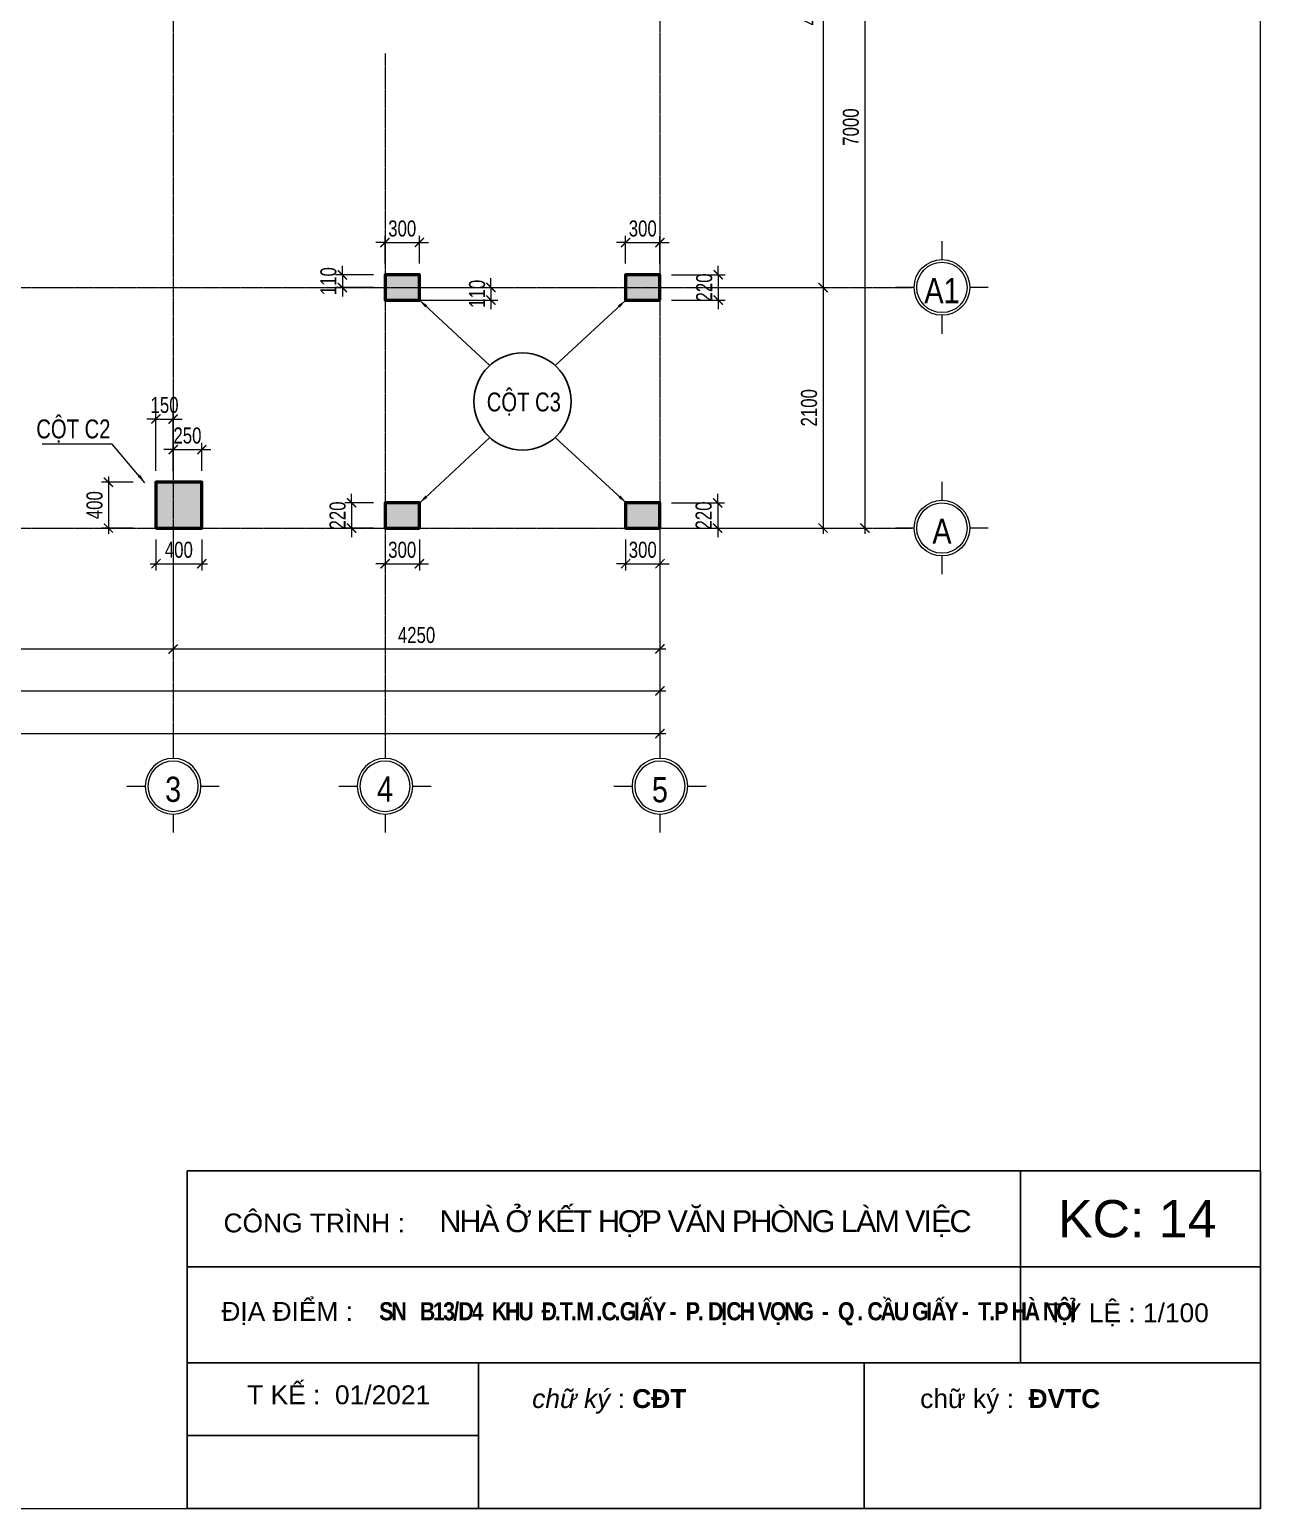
# Model space of a CAD drawing. Extents: x -165145 to 691808, y -202842 to 311040.
# Drawn here: x 681062 to 691808, y 153938 to 166844 of the extents above; entities that cross this region are included whole.
import ezdxf
from ezdxf.enums import TextEntityAlignment as Align

# ---------------------------------------------------------------- set-up
doc = ezdxf.new("R2010")
doc.units = 0
doc.header["$LTSCALE"] = 10
doc.header["$MEASUREMENT"] = 0
doc.linetypes.add('HIDDEN', pattern=[2.3807, 1.587, -0.7937])
doc.linetypes.add('TIM', pattern=[26.01, 10, -3, 0.01, -3, 10])
doc.layers.get('0').update_dxf_attribs({"linetype": 'CONTINUOUS'})
doc.layers.get('Defpoints').update_dxf_attribs({"color": 5, "linetype": 'CONTINUOUS'})
for name, color, linetype, lineweight in [('DIM', 8, 'CONTINUOUS', 13), ('GE_KC_NETKHUAT', 9, 'HIDDEN', 20), ('KHUNG', 9, 'CONTINUOUS', 13), ('TEXT', 4, 'CONTINUOUS', 20), ('TRUC', 251, 'TIM', 5), ('wall', 7, 'CONTINUOUS', 50)]:
    doc.layers.add(name, color=color, linetype=linetype, lineweight=lineweight)
for name, color, linetype in [('KCS_BORDER', 3, 'CONTINUOUS'), ('KCS_DIM', 1, 'CONTINUOUS'), ('KCS_TEXT', 2, 'CONTINUOUS')]:
    doc.layers.add(name, color=color, linetype=linetype)
doc.styles.add('KCS_BIGTEXT', font='arial.ttf', dxfattribs={"width": 0.75})
doc.styles.add('KCS_SMTEXT', font='arial.ttf', dxfattribs={"width": 0.7})
doc.styles.add('SMTEXT', font='arial.ttf', dxfattribs={"width": 0.7})
doc.styles.add('STYLE1', font='')
doc.styles.add('VNARIALH', font='', dxfattribs={"width": 0.75})
doc.styles.add('VnArialNarrowH', font='')
doc.styles.get('STYLE1').set_extended_font_data('.VnAvantH')
doc.styles.get('VNARIALH').set_extended_font_data('.VnArialH')
doc.styles.get('VnArialNarrowH').set_extended_font_data('.VnArial NarrowH')
doc.dimstyles.new('KCS_DIM50', dxfattribs={"dimscale": 50, "dimtxt": 2.5, "dimasz": 1.6, "dimexe": 1.2, "dimexo": 0, "dimgap": 1, "dimtad": 1, "dimdec": 0, "dimzin": 0, "dimdsep": 46, "dimtxsty": 'KCS_SMTEXT', "dimblk": 'ARCHTICK', "dimcen": 0, "dimdle": 1, "dimclrd": 256, "dimclre": 256, "dimclrt": 2, "dimadec": 0, "dimazin": 0, "dimtfac": 1, "dimtdec": 0, "dimtix": 1, "dimtmove": 2, "dimatfit": 3, "dimfxl": 1, "dimtolj": 1, "dimtzin": 0, "dimarcsym": 0})
pattern_1 = [(50, (-826551.9016, 115044.159), (7.172601826, -0.62752135), [0.75, -8.25]), (355, (-826551.9016, 115044.159), (-1.387513336, 7.521921337), [0.6, -6.6]), (100.4514, (-826551.304, 115044.107), (5.785093817, 6.89439542), [0.6374019, -7.01142112]), (46.1842, (-826551.902, 115046.159), (10.67241049, -1.65519014), [1.125, -12.375]), (96.6356, (-826551.012, 115046.021), (9.34662706, 9.74117871), [0.95610288, -10.51713]), (351.1842, (-826551.902, 115046.159), (9.34661945, 9.74118601), [0.9, -9.9]), (21, (-826550.9016, 115045.659), (5.96907052, -4.026188907), [0.75, -8.25]), (326, (-826550.9016, 115045.659), (2.43315332, 7.25150045), [0.6, -6.6]), (71.4514, (-826550.404, 115045.3236), (8.402226286, 3.225304967), [0.6374019, -7.01142112]), (37.5, (-826551.9016, 115044.159), (0.121598553, 3.328938538), [0, -6.52, 0, -6.7, 0, -6.625]), (7.5, (-826551.9016, 115044.159), (2.630695374, 3.944117119), [0, -3.82, 0, -6.37, 0, -2.525]), (327.5, (-826554.1316, 115044.159), (5.338224362, -0.225548717), [0, -2.5, 0, -7.8, 0, -10.35]), (317.5, (-826555.1316, 115044.159), (5.831861693, 1.001049823), [0, -3.25, 0, -5.18, 0, -7.35])]

# ---------------------------------------------------------------- blocks, each defined once
blk = doc.blocks.new('_ArchTick')
at = {"color": 0, "linetype": 'ByBlock', "const_width": 0.15}
blk.add_lwpolyline([(-0.5, -0.5), (0.5, 0.5)], dxfattribs=at)
blk = doc.blocks.new('*D563')
at = {"layer": 'Defpoints', "color": 0, "ltscale": 0.05, "transparency": 16777216}
for p in [(1460091, -232512), (1460091, -234612), (1461156, -234612)]:
    blk.add_point(p, dxfattribs=at)
at = {"layer": 'KCS_DIM', "color": 1, "lineweight": -2, "ltscale": 0.05, "transparency": 16777216}
for p, q in [((1460191, -232512), (1461216, -232512)), ((1461156, -232462), (1461156, -234662)), ((1460191, -234612), (1461216, -234612))]:
    blk.add_line(p, q, dxfattribs=at)
at = {"layer": 'KCS_DIM', "color": 1, "lineweight": -2, "ltscale": 0.05, "transparency": 16777216, "xscale": 80, "yscale": 80, "zscale": 80}
for p, rotation in [((1461156, -232512), 90), ((1461156, -234612), 270)]:
    blk.add_blockref('_ArchTick', p, dxfattribs=dict(at, rotation=rotation))
at = {"layer": 'KCS_DIM', "color": 2, "ltscale": 0.05, "transparency": 16777216, "insert": (1461034, -233562), "char_height": 140, "attachment_point": 5, "rotation": 90, "style": 'KCS_BIGTEXT'}
blk.add_mtext('\\A1;2100', dxfattribs=at)
blk = doc.blocks.new('*D564')
at = {"layer": 'Defpoints', "color": 0, "ltscale": 0.05, "transparency": 16777216}
for p in [(1458896, -227612), (1460779, -232512), (1461156, -232512)]:
    blk.add_point(p, dxfattribs=at)
at = {"layer": 'KCS_DIM', "color": 1, "lineweight": -2, "ltscale": 0.05, "transparency": 16777216}
for p, q in [((1458996, -227612), (1461216, -227612)), ((1461156, -227562), (1461156, -232562)), ((1460879, -232512), (1461216, -232512))]:
    blk.add_line(p, q, dxfattribs=at)
at = {"layer": 'KCS_DIM', "color": 1, "lineweight": -2, "ltscale": 0.05, "transparency": 16777216, "xscale": 80, "yscale": 80, "zscale": 80}
for p, rotation in [((1461156, -227612), 90), ((1461156, -232512), 270)]:
    blk.add_blockref('_ArchTick', p, dxfattribs=dict(at, rotation=rotation))
at = {"layer": 'KCS_DIM', "color": 2, "ltscale": 0.05, "transparency": 16777216, "insert": (1461034, -230062), "char_height": 140, "attachment_point": 5, "rotation": 90, "style": 'KCS_BIGTEXT'}
blk.add_mtext('\\A1;4900', dxfattribs=at)
blk = doc.blocks.new('*D565')
at = {"layer": 'Defpoints', "color": 0, "ltscale": 0.05, "transparency": 16777216}
for p in [(1459838, -227612), (1460734, -234612), (1461521, -234612)]:
    blk.add_point(p, dxfattribs=at)
at = {"layer": 'KCS_DIM', "color": 1, "lineweight": -2, "ltscale": 0.05, "transparency": 16777216}
for p, q in [((1459938, -227612), (1461581, -227612)), ((1461521, -227562), (1461521, -234662)), ((1460834, -234612), (1461581, -234612))]:
    blk.add_line(p, q, dxfattribs=at)
at = {"layer": 'KCS_DIM', "color": 1, "lineweight": -2, "ltscale": 0.05, "transparency": 16777216, "xscale": 80, "yscale": 80, "zscale": 80}
for p, rotation in [((1461521, -227612), 90), ((1461521, -234612), 270)]:
    blk.add_blockref('_ArchTick', p, dxfattribs=dict(at, rotation=rotation))
at = {"layer": 'KCS_DIM', "color": 2, "ltscale": 0.05, "transparency": 16777216, "insert": (1461399, -231112), "char_height": 140, "attachment_point": 5, "rotation": 90, "style": 'KCS_BIGTEXT'}
blk.add_mtext('\\A1;7000', dxfattribs=at)
blk = doc.blocks.new('tentruc')
at = {"layer": 'DIM'}
for p, q in [((0, 311), (0, 516)), ((-516, 0), (-311, 0)), ((-516, 0), (-311, 0)), ((311, 0), (516, 0)), ((311, 0), (516, 0)), ((0, -516), (0, -311))]:
    blk.add_line(p, q, dxfattribs=at)
at = {"layer": 'DIM', "ltscale": 0.5}
blk.add_circle((0, 0), 311, dxfattribs=at)
at = {"layer": 'DIM'}
blk.add_circle((0, 0), 281, dxfattribs=at)
at = {"layer": 'DIM', "color": 7, "linetype": 'ByBlock', "ltscale": 0.5, "style": 'VNARIALH', "width": 1.1}
blk.add_attdef('A', text='', height=281, dxfattribs=at).set_placement((0, -107), align=Align.CENTER)
blk = doc.blocks.new('*D567')
at = {"layer": 'Defpoints', "color": 0, "ltscale": 0.05, "transparency": 16777216}
for p in [(1444882, -234240), (1459732, -234240), (1459732, -236033)]:
    blk.add_point(p, dxfattribs=at)
at = {"layer": 'KCS_DIM', "color": 1, "lineweight": -2, "ltscale": 0.05, "transparency": 16777216}
for p, q in [((1444882, -234340), (1444882, -236093)), ((1459732, -234340), (1459732, -236093)), ((1444832, -236033), (1459782, -236033))]:
    blk.add_line(p, q, dxfattribs=at)
at = {"layer": 'KCS_DIM', "color": 1, "lineweight": -2, "ltscale": 0.05, "transparency": 16777216, "xscale": 80, "yscale": 80, "zscale": 80, "rotation": 180}
blk.add_blockref('_ArchTick', (1444882, -236033), dxfattribs=at)
at = {"layer": 'KCS_DIM', "color": 1, "lineweight": -2, "ltscale": 0.05, "transparency": 16777216, "xscale": 80, "yscale": 80, "zscale": 80}
blk.add_blockref('_ArchTick', (1459732, -236033), dxfattribs=at)
at = {"layer": 'KCS_DIM', "color": 2, "ltscale": 0.05, "transparency": 16777216, "insert": (1452307, -235912), "char_height": 140, "attachment_point": 5, "style": 'KCS_BIGTEXT'}
blk.add_mtext('\\A1;14850', dxfattribs=at)
blk = doc.blocks.new('*D568')
at = {"layer": 'Defpoints', "color": 0, "ltscale": 0.05, "transparency": 16777216}
for p in [(1455482, -234612), (1459732, -234612), (1459732, -235667)]:
    blk.add_point(p, dxfattribs=at)
at = {"layer": 'KCS_DIM', "color": 1, "lineweight": -2, "ltscale": 0.05, "transparency": 16777216}
for p, q in [((1455482, -234712), (1455482, -235727)), ((1459732, -234712), (1459732, -235727)), ((1455432, -235667), (1459782, -235667))]:
    blk.add_line(p, q, dxfattribs=at)
at = {"layer": 'KCS_DIM', "color": 1, "lineweight": -2, "ltscale": 0.05, "transparency": 16777216, "xscale": 80, "yscale": 80, "zscale": 80, "rotation": 180}
blk.add_blockref('_ArchTick', (1455482, -235667), dxfattribs=at)
at = {"layer": 'KCS_DIM', "color": 1, "lineweight": -2, "ltscale": 0.05, "transparency": 16777216, "xscale": 80, "yscale": 80, "zscale": 80}
blk.add_blockref('_ArchTick', (1459732, -235667), dxfattribs=at)
at = {"layer": 'KCS_DIM', "color": 2, "ltscale": 0.05, "transparency": 16777216, "insert": (1457607, -235546), "char_height": 140, "attachment_point": 5, "style": 'KCS_BIGTEXT'}
blk.add_mtext('\\A1;4250', dxfattribs=at)
blk = doc.blocks.new('*D569')
at = {"layer": 'Defpoints', "color": 0, "ltscale": 0.05, "transparency": 16777216}
for p in [(1450182, -234612), (1455482, -234612), (1455482, -235667)]:
    blk.add_point(p, dxfattribs=at)
at = {"layer": 'KCS_DIM', "color": 1, "lineweight": -2, "ltscale": 0.05, "transparency": 16777216}
for p, q in [((1450182, -234712), (1450182, -235727)), ((1455482, -234712), (1455482, -235727)), ((1450132, -235667), (1455532, -235667))]:
    blk.add_line(p, q, dxfattribs=at)
at = {"layer": 'KCS_DIM', "color": 1, "lineweight": -2, "ltscale": 0.05, "transparency": 16777216, "xscale": 80, "yscale": 80, "zscale": 80, "rotation": 180}
blk.add_blockref('_ArchTick', (1450182, -235667), dxfattribs=at)
at = {"layer": 'KCS_DIM', "color": 1, "lineweight": -2, "ltscale": 0.05, "transparency": 16777216, "xscale": 80, "yscale": 80, "zscale": 80}
blk.add_blockref('_ArchTick', (1455482, -235667), dxfattribs=at)
at = {"layer": 'KCS_DIM', "color": 2, "ltscale": 0.05, "transparency": 16777216, "insert": (1452832, -235546), "char_height": 140, "attachment_point": 5, "style": 'KCS_BIGTEXT'}
blk.add_mtext('\\A1;5300', dxfattribs=at)
blk = doc.blocks.new('*D577')
at = {"layer": 'Defpoints', "color": 0, "ltscale": 0.05, "transparency": 16777216}
for p in [(1442232, -234612), (1459732, -234612), (1459732, -236406)]:
    blk.add_point(p, dxfattribs=at)
at = {"layer": 'KCS_DIM', "color": 1, "lineweight": -2, "ltscale": 0.05, "transparency": 16777216}
for p, q in [((1442232, -234712), (1442232, -236466)), ((1459732, -234712), (1459732, -236466)), ((1442182, -236406), (1459782, -236406))]:
    blk.add_line(p, q, dxfattribs=at)
at = {"layer": 'KCS_DIM', "color": 1, "lineweight": -2, "ltscale": 0.05, "transparency": 16777216, "xscale": 80, "yscale": 80, "zscale": 80, "rotation": 180}
blk.add_blockref('_ArchTick', (1442232, -236406), dxfattribs=at)
at = {"layer": 'KCS_DIM', "color": 1, "lineweight": -2, "ltscale": 0.05, "transparency": 16777216, "xscale": 80, "yscale": 80, "zscale": 80}
blk.add_blockref('_ArchTick', (1459732, -236406), dxfattribs=at)
at = {"layer": 'KCS_DIM', "color": 2, "ltscale": 0.05, "transparency": 16777216, "insert": (1450982, -236285), "char_height": 140, "attachment_point": 5, "style": 'KCS_BIGTEXT'}
blk.add_mtext('\\A1;17500', dxfattribs=at)
blk = doc.blocks.new('*D595')
at = {"layer": 'Defpoints', "color": 0, "transparency": 16777216}
for p in [(1455232, -234212), (1454917, -234612), (1455232, -234612)]:
    blk.add_point(p, dxfattribs=at)
at = {"layer": 'KCS_DIM', "color": 1, "lineweight": -2, "transparency": 16777216}
for p, q in [((1455132, -234212), (1454857, -234212)), ((1454917, -234162), (1454917, -234662)), ((1455132, -234612), (1454857, -234612))]:
    blk.add_line(p, q, dxfattribs=at)
at = {"layer": 'KCS_DIM', "color": 1, "lineweight": -2, "transparency": 16777216, "xscale": 80, "yscale": 80, "zscale": 80}
for p, rotation in [((1454917, -234212), 90), ((1454917, -234612), 270)]:
    blk.add_blockref('_ArchTick', p, dxfattribs=dict(at, rotation=rotation))
at = {"layer": 'KCS_DIM', "color": 2, "transparency": 16777216, "insert": (1454796, -234412), "char_height": 140, "attachment_point": 5, "rotation": 90, "style": 'KCS_BIGTEXT'}
blk.add_mtext('\\A1;400', dxfattribs=at)
blk = doc.blocks.new('*D597')
at = {"layer": 'Defpoints', "color": 0, "transparency": 16777216}
for p in [(1459732, -234392), (1459732, -234612), (1460236, -234612)]:
    blk.add_point(p, dxfattribs=at)
at = {"layer": 'KCS_DIM', "color": 1, "lineweight": -2, "transparency": 16777216}
for p, q in [((1460236, -234392), (1460236, -234312)), ((1459832, -234392), (1460296, -234392)), ((1460236, -234392), (1460236, -234612)), ((1459832, -234612), (1460296, -234612)), ((1460236, -234612), (1460236, -234692))]:
    blk.add_line(p, q, dxfattribs=at)
at = {"layer": 'KCS_DIM', "color": 1, "lineweight": -2, "transparency": 16777216, "xscale": 80, "yscale": 80, "zscale": 80}
for p, rotation in [((1460236, -234392), 270), ((1460236, -234612), 90)]:
    blk.add_blockref('_ArchTick', p, dxfattribs=dict(at, rotation=rotation))
at = {"layer": 'KCS_DIM', "color": 2, "transparency": 16777216, "insert": (1460114, -234502), "char_height": 140, "attachment_point": 5, "rotation": 90, "style": 'KCS_BIGTEXT'}
blk.add_mtext('\\A1;220', dxfattribs=at)
blk = doc.blocks.new('*D598')
at = {"layer": 'Defpoints', "color": 0, "transparency": 16777216}
for p in [(1457332, -234392), (1457040, -234612), (1457332, -234612)]:
    blk.add_point(p, dxfattribs=at)
at = {"layer": 'KCS_DIM', "color": 1, "lineweight": -2, "transparency": 16777216}
for p, q in [((1457040, -234392), (1457040, -234312)), ((1457232, -234392), (1456980, -234392)), ((1457040, -234392), (1457040, -234612)), ((1457232, -234612), (1456980, -234612)), ((1457040, -234612), (1457040, -234692))]:
    blk.add_line(p, q, dxfattribs=at)
at = {"layer": 'KCS_DIM', "color": 1, "lineweight": -2, "transparency": 16777216, "xscale": 80, "yscale": 80, "zscale": 80}
for p, rotation in [((1457040, -234392), 270), ((1457040, -234612), 90)]:
    blk.add_blockref('_ArchTick', p, dxfattribs=dict(at, rotation=rotation))
at = {"layer": 'KCS_DIM', "color": 2, "transparency": 16777216, "insert": (1456918, -234502), "char_height": 140, "attachment_point": 5, "rotation": 90, "style": 'KCS_BIGTEXT'}
blk.add_mtext('\\A1;220', dxfattribs=at)
blk = doc.blocks.new('*D599')
at = {"layer": 'Defpoints', "color": 0, "transparency": 16777216}
for p in [(1457332, -232402), (1456960, -232512), (1457332, -232512)]:
    blk.add_point(p, dxfattribs=at)
at = {"layer": 'KCS_DIM', "color": 1, "lineweight": -2, "transparency": 16777216}
for p, q in [((1456960, -232402), (1456960, -232322)), ((1457232, -232402), (1456900, -232402)), ((1456960, -232402), (1456960, -232512)), ((1457232, -232512), (1456900, -232512)), ((1456960, -232512), (1456960, -232592))]:
    blk.add_line(p, q, dxfattribs=at)
at = {"layer": 'KCS_DIM', "color": 1, "lineweight": -2, "transparency": 16777216, "xscale": 80, "yscale": 80, "zscale": 80}
for p, rotation in [((1456960, -232402), 270), ((1456960, -232512), 90)]:
    blk.add_blockref('_ArchTick', p, dxfattribs=dict(at, rotation=rotation))
at = {"layer": 'KCS_DIM', "color": 2, "transparency": 16777216, "insert": (1456838, -232457), "char_height": 140, "attachment_point": 5, "rotation": 90, "style": 'KCS_BIGTEXT'}
blk.add_mtext('\\A1;110', dxfattribs=at)
blk = doc.blocks.new('*D600')
at = {"layer": 'Defpoints', "color": 0, "transparency": 16777216}
for p in [(1459732, -232402), (1459732, -232622), (1460241, -232622)]:
    blk.add_point(p, dxfattribs=at)
at = {"layer": 'KCS_DIM', "color": 1, "lineweight": -2, "transparency": 16777216}
for p, q in [((1460241, -232402), (1460241, -232322)), ((1459832, -232402), (1460301, -232402)), ((1460241, -232402), (1460241, -232622)), ((1459832, -232622), (1460301, -232622)), ((1460241, -232622), (1460241, -232702))]:
    blk.add_line(p, q, dxfattribs=at)
at = {"layer": 'KCS_DIM', "color": 1, "lineweight": -2, "transparency": 16777216, "xscale": 80, "yscale": 80, "zscale": 80}
for p, rotation in [((1460241, -232402), 270), ((1460241, -232622), 90)]:
    blk.add_blockref('_ArchTick', p, dxfattribs=dict(at, rotation=rotation))
at = {"layer": 'KCS_DIM', "color": 2, "transparency": 16777216, "insert": (1460119, -232512), "char_height": 140, "attachment_point": 5, "rotation": 90, "style": 'KCS_BIGTEXT'}
blk.add_mtext('\\A1;220', dxfattribs=at)
blk = doc.blocks.new('*D601')
at = {"layer": 'Defpoints', "color": 0, "transparency": 16777216}
for p in [(1457332, -232512), (1457332, -232622), (1458257, -232622)]:
    blk.add_point(p, dxfattribs=at)
at = {"layer": 'KCS_DIM', "color": 1, "lineweight": -2, "transparency": 16777216}
for p, q in [((1458257, -232512), (1458257, -232432)), ((1457432, -232512), (1458317, -232512)), ((1458257, -232512), (1458257, -232622)), ((1457432, -232622), (1458317, -232622)), ((1458257, -232622), (1458257, -232702))]:
    blk.add_line(p, q, dxfattribs=at)
at = {"layer": 'KCS_DIM', "color": 1, "lineweight": -2, "transparency": 16777216, "xscale": 80, "yscale": 80, "zscale": 80}
for p, rotation in [((1458257, -232512), 270), ((1458257, -232622), 90)]:
    blk.add_blockref('_ArchTick', p, dxfattribs=dict(at, rotation=rotation))
at = {"layer": 'KCS_DIM', "color": 2, "transparency": 16777216, "insert": (1458136, -232567), "char_height": 140, "attachment_point": 5, "rotation": 90, "style": 'KCS_BIGTEXT'}
blk.add_mtext('\\A1;110', dxfattribs=at)
blk = doc.blocks.new('*D604')
at = {"layer": 'Defpoints', "color": 0, "ltscale": 0.7, "transparency": 16777216}
for p in [(1459432, -234612), (1459732, -234612), (1459732, -234923)]:
    blk.add_point(p, dxfattribs=at)
at = {"layer": 'KCS_DIM', "color": 1, "lineweight": -2, "ltscale": 0.7, "transparency": 16777216}
for p, q in [((1459432, -234712), (1459432, -234983)), ((1459732, -234712), (1459732, -234983)), ((1459432, -234923), (1459352, -234923)), ((1459432, -234923), (1459732, -234923)), ((1459732, -234923), (1459812, -234923))]:
    blk.add_line(p, q, dxfattribs=at)
at = {"layer": 'KCS_DIM', "color": 1, "lineweight": -2, "ltscale": 0.7, "transparency": 16777216, "xscale": 80, "yscale": 80, "zscale": 80}
blk.add_blockref('_ArchTick', (1459432, -234923), dxfattribs=at)
at = {"layer": 'KCS_DIM', "color": 1, "lineweight": -2, "ltscale": 0.7, "transparency": 16777216, "xscale": 80, "yscale": 80, "zscale": 80, "rotation": 180}
blk.add_blockref('_ArchTick', (1459732, -234923), dxfattribs=at)
at = {"layer": 'KCS_DIM', "color": 2, "ltscale": 0.7, "transparency": 16777216, "insert": (1459582, -234802), "char_height": 140, "attachment_point": 5, "style": 'KCS_BIGTEXT'}
blk.add_mtext('\\A1;300', dxfattribs=at)
blk = doc.blocks.new('*D605')
at = {"layer": 'Defpoints', "color": 0, "transparency": 16777216}
for p in [(1459732, -232120), (1459432, -232402), (1459732, -232402)]:
    blk.add_point(p, dxfattribs=at)
at = {"layer": 'KCS_DIM', "color": 1, "lineweight": -2, "transparency": 16777216}
for p, q in [((1459432, -232302), (1459432, -232060)), ((1459732, -232302), (1459732, -232060)), ((1459432, -232120), (1459352, -232120)), ((1459432, -232120), (1459732, -232120)), ((1459732, -232120), (1459812, -232120))]:
    blk.add_line(p, q, dxfattribs=at)
at = {"layer": 'KCS_DIM', "color": 1, "lineweight": -2, "transparency": 16777216, "xscale": 80, "yscale": 80, "zscale": 80}
blk.add_blockref('_ArchTick', (1459432, -232120), dxfattribs=at)
at = {"layer": 'KCS_DIM', "color": 1, "lineweight": -2, "transparency": 16777216, "xscale": 80, "yscale": 80, "zscale": 80, "rotation": 180}
blk.add_blockref('_ArchTick', (1459732, -232120), dxfattribs=at)
at = {"layer": 'KCS_DIM', "color": 2, "transparency": 16777216, "insert": (1459582, -231998), "char_height": 140, "attachment_point": 5, "style": 'KCS_BIGTEXT'}
blk.add_mtext('\\A1;300', dxfattribs=at)
blk = doc.blocks.new('*D606')
at = {"layer": 'Defpoints', "color": 0, "ltscale": 0.7, "transparency": 16777216}
for p in [(1457332, -234612), (1457632, -234612), (1457632, -234923)]:
    blk.add_point(p, dxfattribs=at)
at = {"layer": 'KCS_DIM', "color": 1, "lineweight": -2, "ltscale": 0.7, "transparency": 16777216}
for p, q in [((1457332, -234712), (1457332, -234983)), ((1457632, -234712), (1457632, -234983)), ((1457332, -234923), (1457252, -234923)), ((1457332, -234923), (1457632, -234923)), ((1457632, -234923), (1457712, -234923))]:
    blk.add_line(p, q, dxfattribs=at)
at = {"layer": 'KCS_DIM', "color": 1, "lineweight": -2, "ltscale": 0.7, "transparency": 16777216, "xscale": 80, "yscale": 80, "zscale": 80}
blk.add_blockref('_ArchTick', (1457332, -234923), dxfattribs=at)
at = {"layer": 'KCS_DIM', "color": 1, "lineweight": -2, "ltscale": 0.7, "transparency": 16777216, "xscale": 80, "yscale": 80, "zscale": 80, "rotation": 180}
blk.add_blockref('_ArchTick', (1457632, -234923), dxfattribs=at)
at = {"layer": 'KCS_DIM', "color": 2, "ltscale": 0.7, "transparency": 16777216, "insert": (1457482, -234802), "char_height": 140, "attachment_point": 5, "style": 'KCS_BIGTEXT'}
blk.add_mtext('\\A1;300', dxfattribs=at)
blk = doc.blocks.new('*D607')
at = {"layer": 'Defpoints', "color": 0, "transparency": 16777216}
for p in [(1457632, -232120), (1457332, -232402), (1457632, -232402)]:
    blk.add_point(p, dxfattribs=at)
at = {"layer": 'KCS_DIM', "color": 1, "lineweight": -2, "transparency": 16777216}
for p, q in [((1457332, -232302), (1457332, -232060)), ((1457632, -232302), (1457632, -232060)), ((1457332, -232120), (1457252, -232120)), ((1457332, -232120), (1457632, -232120)), ((1457632, -232120), (1457712, -232120))]:
    blk.add_line(p, q, dxfattribs=at)
at = {"layer": 'KCS_DIM', "color": 1, "lineweight": -2, "transparency": 16777216, "xscale": 80, "yscale": 80, "zscale": 80}
blk.add_blockref('_ArchTick', (1457332, -232120), dxfattribs=at)
at = {"layer": 'KCS_DIM', "color": 1, "lineweight": -2, "transparency": 16777216, "xscale": 80, "yscale": 80, "zscale": 80, "rotation": 180}
blk.add_blockref('_ArchTick', (1457632, -232120), dxfattribs=at)
at = {"layer": 'KCS_DIM', "color": 2, "transparency": 16777216, "insert": (1457482, -231998), "char_height": 140, "attachment_point": 5, "style": 'KCS_BIGTEXT'}
blk.add_mtext('\\A1;300', dxfattribs=at)
blk = doc.blocks.new('*D609')
at = {"layer": 'Defpoints', "color": 0, "transparency": 16777216}
for p in [(1455332, -234612), (1455732, -234612), (1455732, -234923)]:
    blk.add_point(p, dxfattribs=at)
at = {"layer": 'KCS_DIM', "color": 1, "lineweight": -2, "transparency": 16777216}
for p, q in [((1455332, -234712), (1455332, -234983)), ((1455732, -234712), (1455732, -234983)), ((1455282, -234923), (1455782, -234923))]:
    blk.add_line(p, q, dxfattribs=at)
at = {"layer": 'KCS_DIM', "color": 1, "lineweight": -2, "transparency": 16777216, "xscale": 80, "yscale": 80, "zscale": 80, "rotation": 180}
blk.add_blockref('_ArchTick', (1455332, -234923), dxfattribs=at)
at = {"layer": 'KCS_DIM', "color": 1, "lineweight": -2, "transparency": 16777216, "xscale": 80, "yscale": 80, "zscale": 80}
blk.add_blockref('_ArchTick', (1455732, -234923), dxfattribs=at)
at = {"layer": 'KCS_DIM', "color": 2, "transparency": 16777216, "insert": (1455532, -234802), "char_height": 140, "attachment_point": 5, "style": 'KCS_BIGTEXT'}
blk.add_mtext('\\A1;400', dxfattribs=at)
blk = doc.blocks.new('*D610')
at = {"layer": 'Defpoints', "color": 0, "transparency": 16777216}
for p in [(1455732, -233927), (1455482, -234212), (1455732, -234212)]:
    blk.add_point(p, dxfattribs=at)
at = {"layer": 'KCS_DIM', "color": 1, "lineweight": -2, "transparency": 16777216}
for p, q in [((1455482, -234112), (1455482, -233867)), ((1455732, -234112), (1455732, -233867)), ((1455482, -233927), (1455402, -233927)), ((1455482, -233927), (1455732, -233927)), ((1455732, -233927), (1455812, -233927))]:
    blk.add_line(p, q, dxfattribs=at)
at = {"layer": 'KCS_DIM', "color": 1, "lineweight": -2, "transparency": 16777216, "xscale": 80, "yscale": 80, "zscale": 80}
blk.add_blockref('_ArchTick', (1455482, -233927), dxfattribs=at)
at = {"layer": 'KCS_DIM', "color": 1, "lineweight": -2, "transparency": 16777216, "xscale": 80, "yscale": 80, "zscale": 80, "rotation": 180}
blk.add_blockref('_ArchTick', (1455732, -233927), dxfattribs=at)
at = {"layer": 'KCS_DIM', "color": 2, "transparency": 16777216, "insert": (1455607, -233805), "char_height": 140, "attachment_point": 5, "style": 'KCS_BIGTEXT'}
blk.add_mtext('\\A1;250', dxfattribs=at)
blk = doc.blocks.new('*D614')
at = {"layer": 'Defpoints', "color": 0, "transparency": 16777216}
for p in [(1455482, -233660), (1455332, -234212), (1455482, -234212)]:
    blk.add_point(p, dxfattribs=at)
at = {"layer": 'KCS_DIM', "color": 1, "lineweight": -2, "transparency": 16777216}
for p, q in [((1455332, -234112), (1455332, -233600)), ((1455482, -234112), (1455482, -233600)), ((1455332, -233660), (1455252, -233660)), ((1455332, -233660), (1455482, -233660)), ((1455482, -233660), (1455562, -233660))]:
    blk.add_line(p, q, dxfattribs=at)
at = {"layer": 'KCS_DIM', "color": 1, "lineweight": -2, "transparency": 16777216, "xscale": 80, "yscale": 80, "zscale": 80}
blk.add_blockref('_ArchTick', (1455332, -233660), dxfattribs=at)
at = {"layer": 'KCS_DIM', "color": 1, "lineweight": -2, "transparency": 16777216, "xscale": 80, "yscale": 80, "zscale": 80, "rotation": 180}
blk.add_blockref('_ArchTick', (1455482, -233660), dxfattribs=at)
at = {"layer": 'KCS_DIM', "color": 2, "transparency": 16777216, "insert": (1455407, -233538), "char_height": 140, "attachment_point": 5, "style": 'KCS_BIGTEXT'}
blk.add_mtext('\\A1;150', dxfattribs=at)
blk = doc.blocks.new('A$Ccffc6bf1')
at = {"layer": 'wall', "ltscale": 0.05}
h = blk.add_hatch(dxfattribs=at)
h.set_pattern_fill('AR-CONC', color=256, angle=90, style=0)
h.set_pattern_definition([(140, (144609.5146, -1063526.402), (0.62752135, 7.172601826), [0.75, -8.25]), (85, (144609.5146, -1063526.402), (-7.521921337, -1.387513336), [0.6, -6.6]), (190.4514, (144609.567, -1063525.804), (-6.89439542, 5.785093817), [0.6374019, -7.01142112]), (136.1842, (144607.515, -1063526.402), (1.65519014, 10.672410486), [1.125, -12.375]), (186.6356, (144607.653, -1063525.512), (-9.74117871, 9.34662706), [0.95610288, -10.51713]), (81.1842, (144607.515, -1063526.402), (-9.74118601, 9.34661945), [0.9, -9.9]), (111, (144608.0146, -1063525.402), (4.026188907, 5.96907052), [0.75, -8.25]), (56, (144608.0146, -1063525.402), (-7.25150045, 2.43315332), [0.6, -6.6]), (161.4514, (144608.35, -1063524.904), (-3.225304967, 8.402226286), [0.6374019, -7.01142112]), (127.5, (144609.5146, -1063526.4017), (-3.3289385383, 0.121598553), [0, -6.52, 0, -6.7, 0, -6.625]), (97.5, (144609.5146, -1063526.4017), (-3.944117119, 2.630695374), [0, -3.82, 0, -6.37, 0, -2.525]), (57.5, (144609.5146, -1063528.6317), (0.2255487173, 5.338224362), [0, -2.5, 0, -7.8, 0, -10.35]), (47.5, (144609.5146, -1063529.6317), (-1.001049823, 5.831861693), [0, -3.25, 0, -5.18, 0, -7.35])])
h.paths.add_polyline_path([(111457.5, 10546), (111457.5, 10766), (111157.5, 10766), (111157.5, 10546)])
h = blk.add_hatch(dxfattribs=at)
h.set_pattern_fill('AR-CONC', color=256, angle=90, style=0)
h.set_pattern_definition([(140, (146709.5146, -1063526.402), (0.62752135, 7.172601826), [0.75, -8.25]), (85, (146709.5146, -1063526.402), (-7.521921337, -1.387513336), [0.6, -6.6]), (190.4514, (146709.567, -1063525.804), (-6.89439542, 5.785093817), [0.6374019, -7.01142112]), (136.1842, (146707.515, -1063526.402), (1.65519014, 10.672410486), [1.125, -12.375]), (186.6356, (146707.653, -1063525.512), (-9.74117871, 9.34662706), [0.95610288, -10.51713]), (81.1842, (146707.515, -1063526.402), (-9.74118601, 9.34661945), [0.9, -9.9]), (111, (146708.0146, -1063525.402), (4.026188907, 5.96907052), [0.75, -8.25]), (56, (146708.0146, -1063525.402), (-7.25150045, 2.43315332), [0.6, -6.6]), (161.4514, (146708.35, -1063524.904), (-3.225304967, 8.402226286), [0.6374019, -7.01142112]), (127.5, (146709.5146, -1063526.4017), (-3.3289385383, 0.121598553), [0, -6.52, 0, -6.7, 0, -6.625]), (97.5, (146709.5146, -1063526.4017), (-3.944117119, 2.630695374), [0, -3.82, 0, -6.37, 0, -2.525]), (57.5, (146709.5146, -1063528.6317), (0.2255487173, 5.338224362), [0, -2.5, 0, -7.8, 0, -10.35]), (47.5, (146709.5146, -1063529.6317), (-1.001049823, 5.831861693), [0, -3.25, 0, -5.18, 0, -7.35])])
h.paths.add_polyline_path([(113557.5, 10546), (113557.5, 10766), (113257.5, 10766), (113257.5, 10546)])
h = blk.add_hatch(dxfattribs=at)
h.set_pattern_fill('AR-CONC', color=256, style=0)
h.set_pattern_definition(pattern_1)
h.paths.add_polyline_path([(109557.5, 8955.9), (109157.5, 8955.9), (109157.5, 8555.9), (109557.5, 8555.9)])
h = blk.add_hatch(dxfattribs=at)
h.set_pattern_fill('AR-CONC', color=256, style=0)
h.set_pattern_definition(pattern_1)
h.paths.add_polyline_path([(109557.5, 8955.9), (109157.5, 8955.9), (109157.5, 8555.9), (109557.5, 8555.9)])
h = blk.add_hatch(dxfattribs=at)
h.set_pattern_fill('AR-CONC', color=256, angle=90, style=0)
h.set_pattern_definition([(140, (144609.5146, -1065516.3926), (0.62752135, 7.172601826), [0.75, -8.25]), (85, (144609.5146, -1065516.3926), (-7.521921337, -1.387513336), [0.6, -6.6]), (190.4514, (144609.567, -1065515.795), (-6.89439542, 5.785093817), [0.6374019, -7.01142112]), (136.1842, (144607.515, -1065516.393), (1.65519014, 10.672410486), [1.125, -12.375]), (186.6356, (144607.653, -1065515.503), (-9.74117871, 9.34662706), [0.95610288, -10.51713]), (81.1842, (144607.515, -1065516.393), (-9.74118601, 9.34661945), [0.9, -9.9]), (111, (144608.0146, -1065515.3926), (4.026188907, 5.96907052), [0.75, -8.25]), (56, (144608.0146, -1065515.3926), (-7.25150045, 2.43315332), [0.6, -6.6]), (161.4514, (144608.35, -1065514.895), (-3.225304967, 8.402226286), [0.6374019, -7.01142112]), (127.5, (144609.5146, -1065516.3926), (-3.3289385383, 0.121598553), [0, -6.52, 0, -6.7, 0, -6.625]), (97.5, (144609.5146, -1065516.3926), (-3.944117119, 2.630695374), [0, -3.82, 0, -6.37, 0, -2.525]), (57.5, (144609.5146, -1065518.6226), (0.2255487173, 5.338224362), [0, -2.5, 0, -7.8, 0, -10.35]), (47.5, (144609.5146, -1065519.6226), (-1.001049823, 5.831861693), [0, -3.25, 0, -5.18, 0, -7.35])])
h.paths.add_polyline_path([(111457.5, 8556), (111457.5, 8776), (111157.5, 8776), (111157.5, 8556)])
h = blk.add_hatch(dxfattribs=at)
h.set_pattern_fill('AR-CONC', color=256, angle=90, style=0)
h.set_pattern_definition([(140, (146709.5146, -1065516.3926), (0.62752135, 7.172601826), [0.75, -8.25]), (85, (146709.5146, -1065516.3926), (-7.521921337, -1.387513336), [0.6, -6.6]), (190.4514, (146709.567, -1065515.795), (-6.89439542, 5.785093817), [0.6374019, -7.01142112]), (136.1842, (146707.515, -1065516.393), (1.65519014, 10.672410486), [1.125, -12.375]), (186.6356, (146707.653, -1065515.503), (-9.74117871, 9.34662706), [0.95610288, -10.51713]), (81.1842, (146707.515, -1065516.393), (-9.74118601, 9.34661945), [0.9, -9.9]), (111, (146708.0146, -1065515.3926), (4.026188907, 5.96907052), [0.75, -8.25]), (56, (146708.0146, -1065515.3926), (-7.25150045, 2.43315332), [0.6, -6.6]), (161.4514, (146708.35, -1065514.895), (-3.225304967, 8.402226286), [0.6374019, -7.01142112]), (127.5, (146709.5146, -1065516.3926), (-3.3289385383, 0.121598553), [0, -6.52, 0, -6.7, 0, -6.625]), (97.5, (146709.5146, -1065516.3926), (-3.944117119, 2.630695374), [0, -3.82, 0, -6.37, 0, -2.525]), (57.5, (146709.5146, -1065518.6226), (0.2255487173, 5.338224362), [0, -2.5, 0, -7.8, 0, -10.35]), (47.5, (146709.5146, -1065519.6226), (-1.001049823, 5.831861693), [0, -3.25, 0, -5.18, 0, -7.35])])
h.paths.add_polyline_path([(113557.5, 8556), (113557.5, 8776), (113257.5, 8776), (113257.5, 8556)])
at = {"layer": 'KCS_BORDER', "ltscale": 0.05}
for p, q in [((109429.7, 0), (109429.7, 2946.1)), ((109429.7, 2946.1), (118800, 2946.1))]:
    blk.add_line(p, q, dxfattribs=at)
blk.add_lwpolyline([(118800, 2946.1), (109429.7, 2946.1), (109429.7, 0), (118800, 0)], close=True, dxfattribs=at)
at = {"layer": 'KCS_DIM', "ltscale": 0.05}
for p, q in [((116705.2, 2946.1), (116705.2, 1270.3)), ((109429.7, 2108.2), (118800, 2108.2)), ((109429.7, 1270.3), (118800, 1270.3)), ((111973.4, 0), (111973.4, 1270.3)), ((115339.9, 0), (115339.9, 1270.3)), ((109429.7, 637.4), (111973.4, 637.4))]:
    blk.add_line(p, q, dxfattribs=at)
blk.add_circle((112357.5, 9661), 424.4, dxfattribs=at)
at = {"layer": 'KHUNG', "color": 7}
blk.add_lwpolyline([(89100, 0), (118800, 0), (118800, 21000), (89100, 21000)], close=True, dxfattribs=at)
at = {"layer": 'TRUC', "ltscale": 0.05}
for p, q in [((109307.5, 17138.3), (109307.5, 6705.8)), ((113557.5, 17138.3), (113557.5, 6705.8)), ((111157.5, 12696.8), (111157.5, 6705.8)), ((94392.4, 10655.9), (115753.4, 10655.9)), ((94392.4, 8555.9), (115753.4, 8555.9))]:
    blk.add_line(p, q, dxfattribs=at)
at = {"layer": 'wall', "ltscale": 0.05}
for points in [[(111457.5, 10546), (111457.5, 10766), (111157.5, 10766), (111157.5, 10546)], [(113557.5, 10546), (113557.5, 10766), (113257.5, 10766), (113257.5, 10546)], [(109157.5, 8555.9), (109557.5, 8555.9), (109557.5, 8955.9), (109157.5, 8955.9)], [(109157.5, 8555.9), (109557.5, 8555.9), (109557.5, 8955.9), (109157.5, 8955.9)], [(111457.5, 8556), (111457.5, 8776), (111157.5, 8776), (111157.5, 8556)], [(113557.5, 8556), (113557.5, 8776), (113257.5, 8776), (113257.5, 8556)]]:
    blk.add_lwpolyline(points, close=True, dxfattribs=at)
at = {"layer": 'TEXT'}
ref = blk.add_blockref('tentruc', (116019.7, 10655.9), dxfattribs=dict(at, xscale=0.78125, yscale=0.78125, zscale=0.78125, rotation=180))
ref.add_attrib('A', 'A1', dxfattribs={"color": 7, "linetype": 'ByBlock', "ltscale": 0.5, "height": 219.73, "style": 'VnArialNarrowH'}).set_placement((116019.7, 10518.6), align=Align.CENTER)
ref = blk.add_blockref('tentruc', (116019.7, 8555.9), dxfattribs=dict(at, xscale=0.78125, yscale=0.78125, zscale=0.78125, rotation=180))
ref.add_attrib('A', 'A', dxfattribs={"color": 7, "linetype": 'ByBlock', "ltscale": 0.5, "height": 219.7, "style": 'VnArialNarrowH'}).set_placement((116019.7, 8418.6), align=Align.CENTER)
ref = blk.add_blockref('tentruc', (109307.5, 6302.8), dxfattribs=dict(at, xscale=-0.78125, yscale=0.78125, zscale=0.78125, rotation=180))
ref.add_attrib('A', '3', dxfattribs={"color": 7, "linetype": 'ByBlock', "ltscale": 0.5, "height": 219.7, "style": 'VnArialNarrowH'}).set_placement((109307.5, 6166.4), align=Align.CENTER)
ref = blk.add_blockref('tentruc', (111157.5, 6302.8), dxfattribs=dict(at, xscale=-0.78125, yscale=0.78125, zscale=0.78125, rotation=180))
ref.add_attrib('A', '4', dxfattribs={"color": 7, "linetype": 'ByBlock', "ltscale": 0.5, "height": 219.7, "style": 'VnArialNarrowH'}).set_placement((111157.5, 6169.4), align=Align.CENTER)
ref = blk.add_blockref('tentruc', (113557.5, 6302.8), dxfattribs=dict(at, xscale=-0.78125, yscale=0.78125, zscale=0.78125, rotation=180))
ref.add_attrib('A', '5', dxfattribs={"color": 7, "linetype": 'ByBlock', "ltscale": 0.5, "height": 219.7, "style": 'VnArialNarrowH'}).set_placement((113557.5, 6162.7), align=Align.CENTER)
at = {"layer": 'KCS_DIM', "ltscale": 0.05, "attachment_point": 1}
for s, insert, char_height, width, style in [('{\\W1;CÔNG TRÌNH :}', (109747.7, 2573.8), 164.588, 5025.904, 'KCS_SMTEXT'), ('{\\W1;\\T0.9;NHÀ Ở KẾT HỢP VĂN PHÒNG LÀM VIỆC}', (111632.4, 2602.6), 191.52, 5096.799, 'KCS_SMTEXT'), ('{\\W1;KC: 14}', (117032.2, 2691.1), 324.188, 7187.985, 'KCS_SMTEXT'), ('{\\W1;ĐỊA ĐIỂM :}', (109728.8, 1801.8), 164.588, 5025.904, 'KCS_SMTEXT'), ('{\\fArial|b1|i0|c0|p34;\\W0.85;\\T0.75; SN   B13/D4  KHU  Đ.T.M .C.GIẤY -  P. DỊCH VỌNG  -  Q . CẦU GIẤY -  T.P HÀ NỘI}', (111062.1, 1799.8), 158.0159, 5852.29, 'SMTEXT'), ('{\\W1;TỶ LỆ : 1/100}', (116943.9, 1789.7), 164.588, 5025.904, 'KCS_SMTEXT'), ('{\\W1;T KẾ :  01/2021}', (109954.2, 1073.8), 164.588, 5025.904, 'KCS_SMTEXT'), ('{\\fArial|b0|i1|c0|p34;\\W1;chữ ký\\fArial|b0|i0|c0|p34; : \\fArial|b1|i0|c0|p34;CĐT}', (112442.4, 1040.9), 164.588, 5025.904, 'KCS_SMTEXT'), ('{\\W1;chữ ký :  \\fArial|b1|i0|c0|p34;ĐVTC}', (115829.9, 1040.9), 164.588, 5025.904, 'KCS_SMTEXT')]:
    blk.add_mtext(s, dxfattribs=dict(at, insert=insert, char_height=char_height, width=width, style=style))
at = {"layer": 'KCS_TEXT', "ltscale": 0.05, "style": 'STYLE1', "width": 0.8}
for s, p in [('CỘT C3  ', (112791, 9574)), ('CỘT C2  ', (108858.4, 9339))]:
    blk.add_text(s, height=165, dxfattribs=at).set_placement(p, align=Align.RIGHT)
at = {"layer": 'KCS_DIM', "ltscale": 0.05}
for base, p1, p2, picture, middle in [((114981.4, 10655.9), (112722.1, 15555.9), (114604.7, 10655.9), '*D564', (114860, 13105.9)), ((115346.4, 8555.9), (113663.6, 15555.9), (114560.1, 8555.9), '*D565', (115225, 12055.9)), ((114981.4, 8555.9), (113916.4, 10655.9), (113916.4, 8555.9), '*D563', (114860, 9605.9))]:
    dim = blk.add_linear_dim(base=base, p1=p1, p2=p2, angle=90, dimstyle='KCS_DIM50', dxfattribs=at)
    dim.commit()
    dim.dimension.update_dxf_attribs({"geometry": picture, "text_midpoint": middle, "insert": (-1346174.3, 243168)})
at = {"layer": 'KCS_DIM'}
for base, p1, p2, picture, middle in [((111457.5, 11048), (111157.5, 10766), (111457.5, 10766), '*D607', (111307.5, 11169.5)), ((113557.5, 11048), (113257.5, 10766), (113557.5, 10766), '*D605', (113407.5, 11169.5)), ((109307.5, 9508), (109157.5, 8955.9), (109307.5, 8955.9), '*D614', (109232.5, 9629.5)), ((109557.5, 9241), (109307.5, 8955.9), (109557.5, 8955.9), '*D610', (109432.5, 9362.5)), ((109557.5, 8244.8), (109157.5, 8555.9), (109557.5, 8555.9), '*D609', (109357.5, 8366.3))]:
    dim = blk.add_linear_dim(base=base, p1=p1, p2=p2, dimstyle='KCS_DIM50', dxfattribs=at)
    dim.commit()
    dim.dimension.update_dxf_attribs({"geometry": picture, "text_midpoint": middle, "insert": (-1346174.3, 243168)})
for base, p1, p2, picture, middle in [((110785.5, 10656), (111157.5, 10766), (111157.5, 10656), '*D599', (110664, 10711)), ((114066.5, 10546), (113557.5, 10766), (113557.5, 10546), '*D600', (113945, 10656)), ((112083, 10546), (111157.5, 10656), (111157.5, 10546), '*D601', (111961.5, 10601)), ((108743, 8555.9), (109057.5, 8956), (109057.5, 8555.9), '*D595', (108621.5, 8755.9)), ((110865.5, 8555.9), (111157.5, 8776), (111157.5, 8555.9), '*D598', (110744, 8665.9)), ((114061.5, 8555.9), (113557.5, 8776), (113557.5, 8555.9), '*D597', (113940, 8665.9))]:
    dim = blk.add_linear_dim(base=base, p1=p1, p2=p2, angle=90, dimstyle='KCS_DIM50', dxfattribs=at)
    dim.commit()
    dim.dimension.update_dxf_attribs({"geometry": picture, "text_midpoint": middle, "insert": (-1346174.3, 243168)})
at = {"layer": 'KCS_DIM', "ltscale": 0.05}
for base, p1, p2, picture, middle in [((113557.5, 7134.6), (98707.5, 8928.1), (113557.5, 8928.1), '*D567', (106132.5, 7256.1)), ((113557.5, 6761.5), (96057.5, 8555.9), (113557.5, 8555.9), '*D577', (104807.5, 6883)), ((109307.5, 7500.5), (104007.5, 8555.9), (109307.5, 8555.9), '*D569', (106657.5, 7622)), ((113557.5, 7500.5), (109307.5, 8555.9), (113557.5, 8555.9), '*D568', (111432.5, 7622))]:
    dim = blk.add_linear_dim(base=base, p1=p1, p2=p2, dimstyle='KCS_DIM50', dxfattribs=at)
    dim.commit()
    dim.dimension.update_dxf_attribs({"geometry": picture, "text_midpoint": middle, "insert": (-1346174.3, 243168)})
at = {"layer": 'KCS_DIM', "ltscale": 0.7}
for base, p1, p2, picture, middle in [((111457.5, 8244.8), (111157.5, 8556), (111457.5, 8556), '*D606', (111307.5, 8366.3)), ((113557.5, 8244.8), (113257.5, 8556), (113557.5, 8556), '*D604', (113407.5, 8366.3))]:
    dim = blk.add_linear_dim(base=base, p1=p1, p2=p2, dimstyle='KCS_DIM50', dxfattribs=at)
    dim.commit()
    dim.dimension.update_dxf_attribs({"geometry": picture, "text_midpoint": middle, "insert": (-1346174.3, 243168)})
at = {"layer": 'KCS_BORDER', "ltscale": 0.05}
blk.add_leader([(109061.1, 8952.1), (108776.4, 9289.1), (108163.4, 9289.1)], dimstyle='KCS_DIM50', override={"dimgap": 25, "dimtad": 0}, dxfattribs=at)
at = {"layer": 'KCS_DIM'}
for points in [[(111457.5, 10546), (112072.9, 9975.8)], [(113257, 10543.4), (112642.1, 9975.8)], [(111460, 8776), (112072.9, 9346.1)], [(113263, 8777.4), (112642.1, 9346.1)]]:
    blk.add_leader(points, dimstyle='KCS_DIM50', override={"dimgap": 25, "dimtad": 0}, dxfattribs=at)

msp = doc.modelspace()

# ---------------------------------------------------------------- block references
at = {"layer": 'GE_KC_NETKHUAT'}
msp.add_blockref('A$Ccffc6bf1', (573008.10219, 153937.66595), dxfattribs=at)

doc.saveas('drawing.dxf')
